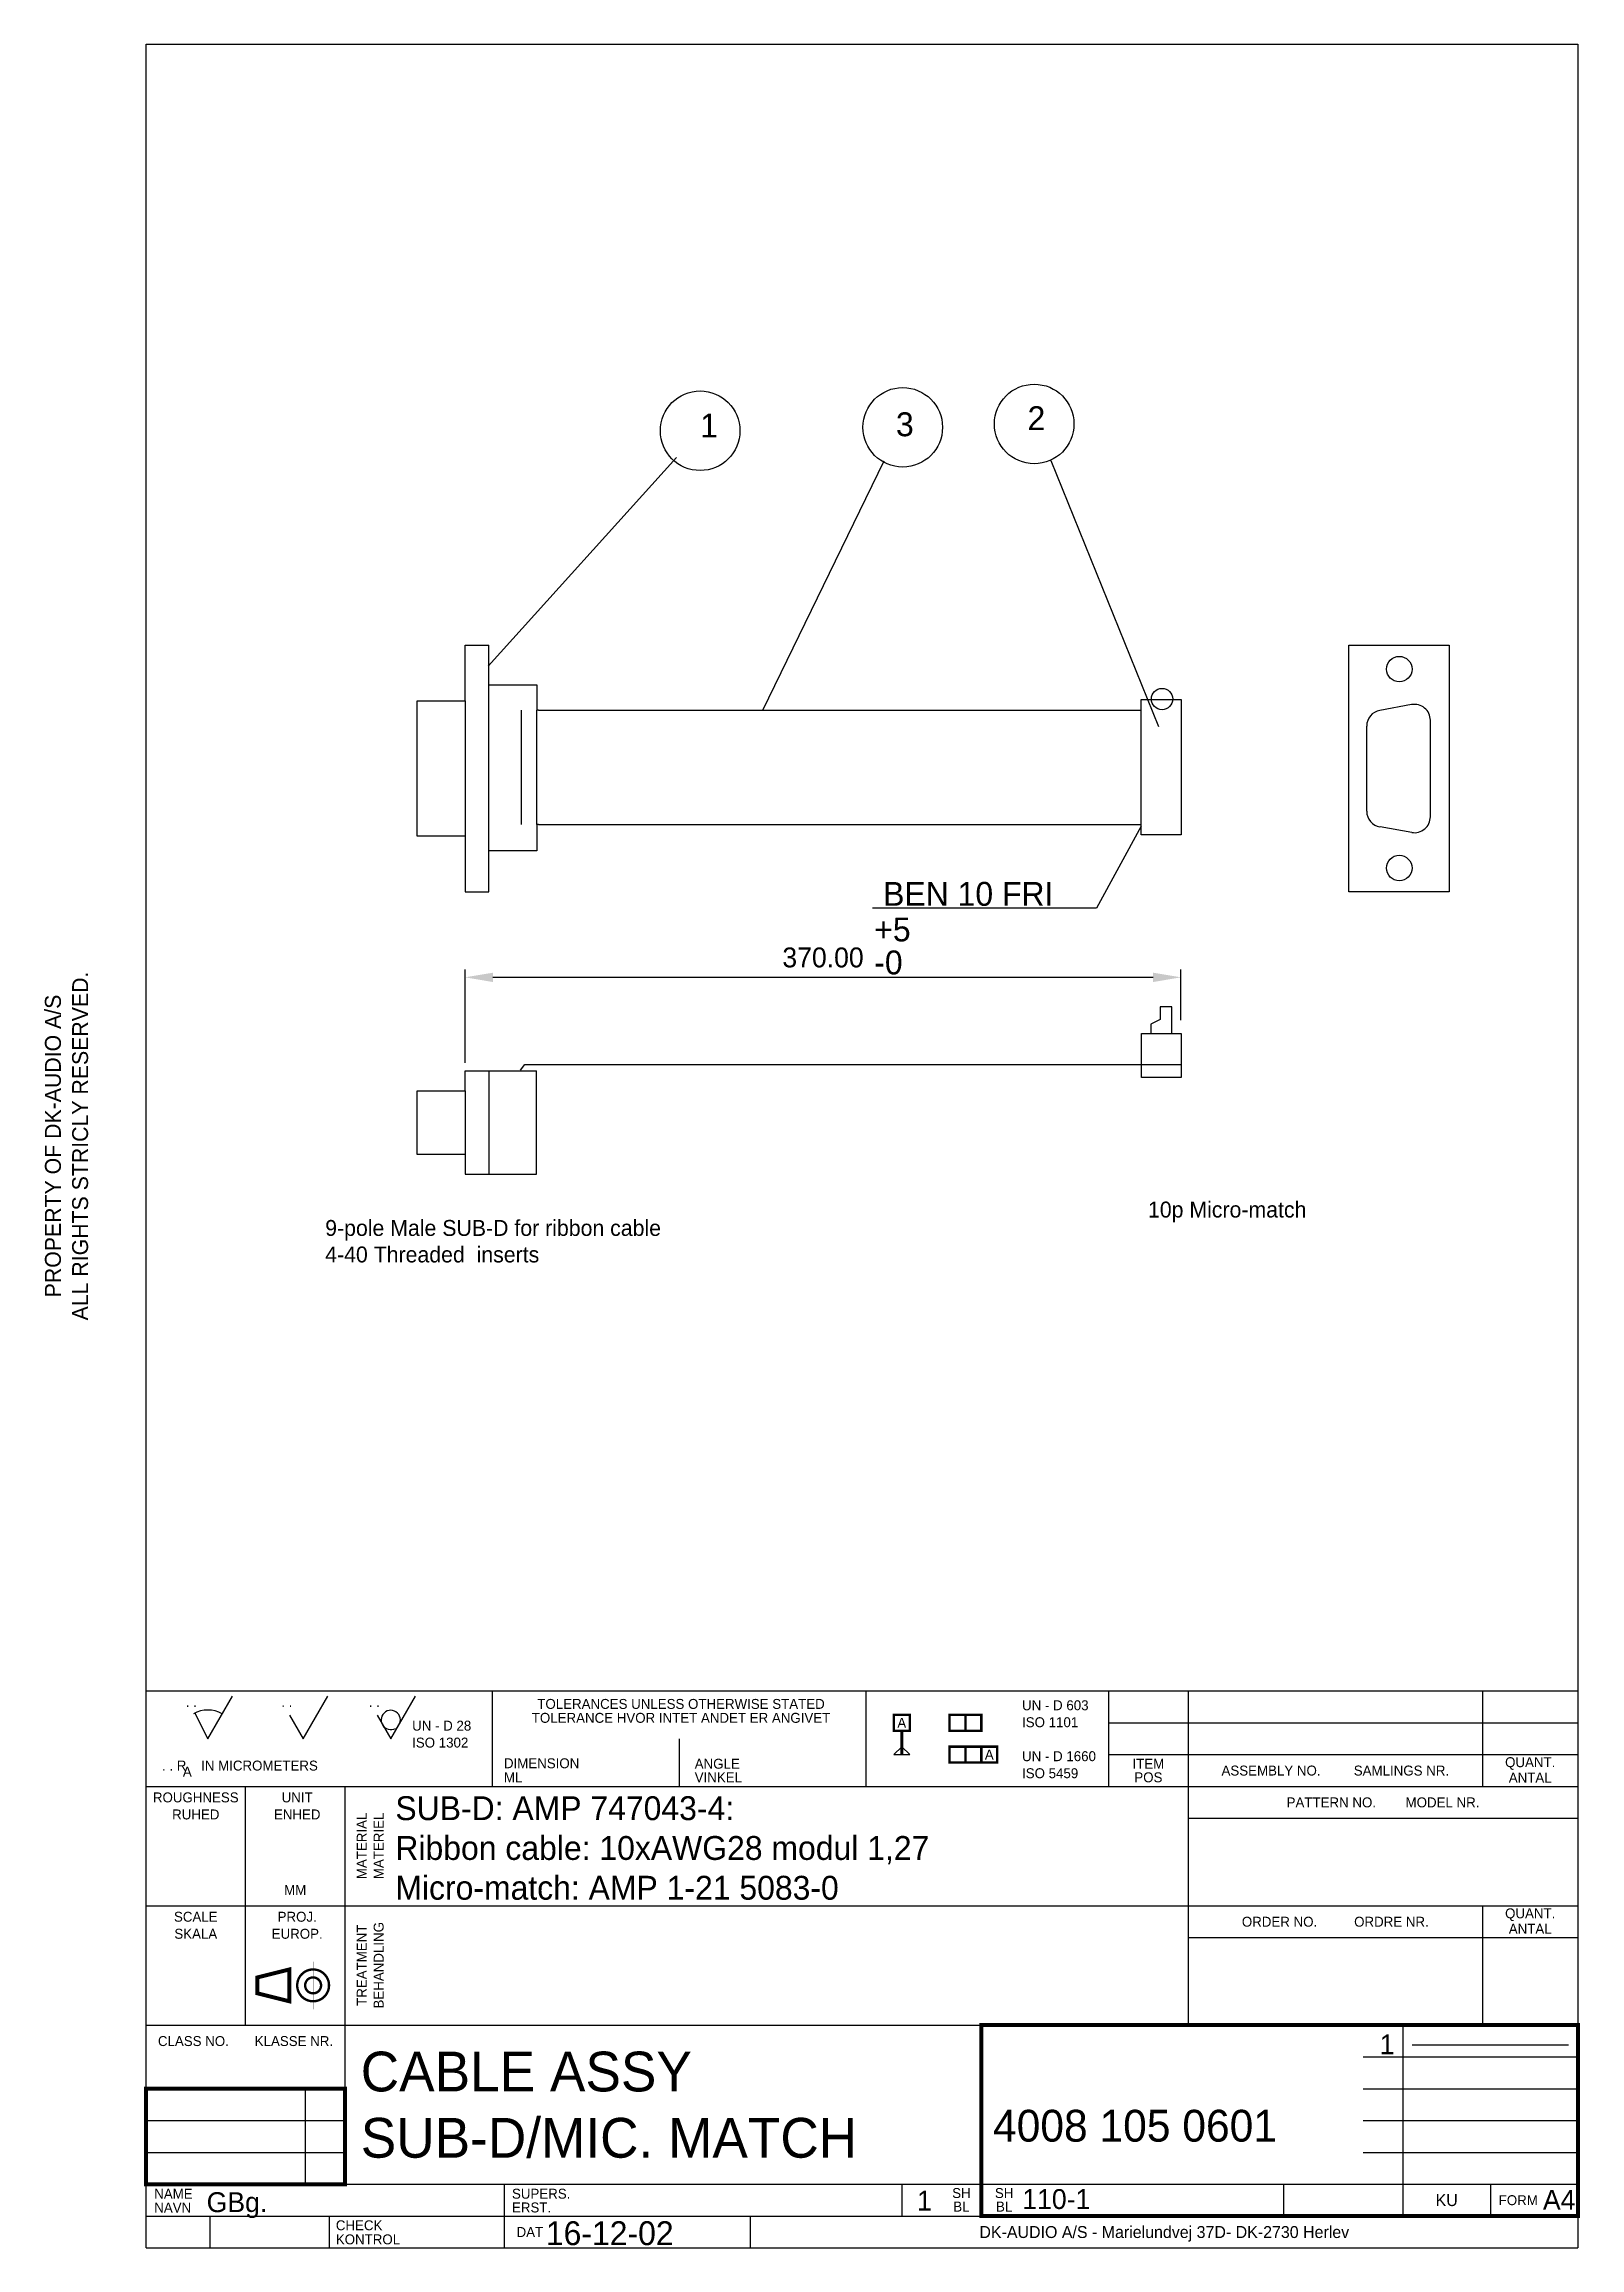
# Model space of a CAD drawing. Extents: x 7 to 200, y 10 to 287.
import ezdxf
from ezdxf.enums import TextEntityAlignment as Align

# ---------------------------------------------------------------- set-up
doc = ezdxf.new("R2010")
doc.units = 0
doc.header["$MEASUREMENT"] = 0
doc.linetypes.add('CENTER', pattern=[2, 1.25, -0.25, 0.25, -0.25])
doc.layers.get('0').update_dxf_attribs({"linetype": 'CONTINUOUS'})
doc.layers.get('DEFPOINTS').update_dxf_attribs({"linetype": 'CONTINUOUS'})
doc.layers.add('DIM', color=1, linetype='CONTINUOUS')
doc.layers.add('HOVED', color=10, linetype='CONTINUOUS')
doc.styles.add('TXT', font='txt')
doc.styles.add('UV', font='UV')

msp = doc.modelspace()

# ---------------------------------------------------------------- linework, layer by layer
for p, q in [((60.1, 204.44), (60.1, 211.44)), ((60.1, 211.44), (63.1, 211.44)), ((63.1, 180.44), (63.1, 211.44)), ((171.2, 180.44), (171.2, 211.44)), ((171.2, 211.44), (183.8, 211.44)), ((183.8, 211.44), (183.8, 180.44)), ((63.06, 206.48), (69.14, 206.48)), ((69.14, 206.48), (69.14, 203.26)), ((54.1, 187.44), (54.1, 204.44)), ((54.1, 204.44), (60.1, 204.44)), ((60.1, 204.44), (60.1, 187.44)), ((67.2, 188.9), (67.2, 203.26)), ((69.34, 203.29), (69.14, 203.29)), ((69.14, 188.89), (69.14, 203.26)), ((69.34, 203.29), (145.11, 203.29)), ((145.11, 187.63), (145.11, 204.63)), ((145.11, 204.63), (150.11, 204.63)), ((150.11, 204.63), (150.11, 187.63)), ((179.09, 203.98), (175.09, 203.24)), ((173.45, 190.57), (173.45, 201.28)), ((181.45, 189.88), (181.45, 202.01)), ((69.34, 188.9), (69.14, 188.9)), ((69.14, 188.89), (69.14, 185.62)), ((69.34, 188.9), (145.11, 188.9)), ((179.12, 187.91), (175.12, 188.6)), ((60.1, 187.44), (54.1, 187.44)), ((60.1, 187.44), (60.1, 180.44)), ((69.14, 185.62), (63.06, 185.62)), ((150.11, 187.63), (145.11, 187.63)), ((60.1, 180.44), (63.1, 180.44)), ((183.8, 180.44), (171.2, 180.44)), ((147.47, 164.39), (146.29, 163.8)), ((146.29, 163.8), (146.29, 162.62)), ((148.94, 166.01), (147.47, 166.01)), ((147.47, 166.01), (147.47, 164.39)), ((148.94, 162.62), (148.94, 166.01)), ((145.12, 157.12), (145.12, 162.62)), ((145.12, 162.62), (150.12, 162.62)), ((150.12, 162.62), (150.12, 157.12)), ((60.1, 155.44), (60.1, 157.94)), ((60.1, 157.94), (63.1, 157.94)), ((63.1, 157.94), (63.1, 144.94)), ((63.1, 157.94), (69.1, 157.94)), ((67.06, 158.02), (67.62, 158.76)), ((67.62, 158.76), (150.12, 158.76)), ((69.1, 144.94), (69.1, 157.94)), ((54.1, 147.44), (54.1, 155.44)), ((54.1, 155.44), (60.1, 155.44)), ((60.1, 155.44), (60.1, 147.44)), ((150.12, 157.12), (145.12, 157.12)), ((60.1, 147.44), (54.1, 147.44)), ((60.1, 147.44), (60.1, 144.94)), ((60.1, 144.94), (63.1, 144.94)), ((63.1, 144.94), (69.1, 144.94))]:
    msp.add_line(p, q)
for centre, radius in [((177.54, 208.44), 1.6), ((147.72, 204.68), 1.34), ((177.54, 183.44), 1.6)]:
    msp.add_circle(centre, radius)
for centre, start, end in [((175.45, 201.28), 100.3991, 180), ((179.45, 202.01), 0, 100.3991), ((175.45, 190.57), 180, 260.2642), ((179.45, 189.88), 260.2642, 0)]:
    msp.add_arc(centre, 2, start, end)
at = {"layer": 'DEFPOINTS', "color": 0, "linetype": 'ByBlock'}
for p in [(150.1, 169.7), (60.1, 157.94), (150.1, 154.64)]:
    msp.add_point(p, dxfattribs=at)
at = {"layer": 'DIM'}
for p, q in [((62.99, 208.79), (86.69, 235.02)), ((97.55, 203.29), (112.79, 234.6)), ((147.31, 201.17), (133.77, 234.6)), ((145.09, 188.69), (139.48, 178.39)), ((139.48, 178.39), (111.33, 178.39)), ((179.18, 35.51), (198.83, 35.51))]:
    msp.add_line(p, q, dxfattribs=at)
at = {"layer": 'DIM', "color": 1, "linetype": 'ByBlock'}
for p, q in [((60.1, 158.94), (60.1, 170.7)), ((63.6, 169.7), (146.6, 169.7)), ((150.1, 164.3), (150.1, 170.7))]:
    msp.add_line(p, q, dxfattribs=at)
at = {"layer": 'DIM'}
for centre in [(115.12, 238.83), (131.65, 239.25), (89.65, 238.4)]:
    msp.add_circle(centre, 5, dxfattribs=at)
at = {"layer": 'DIM', "color": 1, "linetype": 'ByBlock'}
for points in [[(63.6, 170.28), (63.6, 169.11), (60.1, 169.7)], [(146.6, 170.28), (146.6, 169.11), (150.1, 169.7)]]:
    msp.add_solid(points, dxfattribs=at)
at = {"layer": 'HOVED'}
for p, q in [((45, 67), (45, 50)), ((65, 18), (65, 14)), ((43, 14), (43, 10))]:
    msp.add_line(p, q, dxfattribs=at)
for points in [[(20, 10), (20, 287), (200, 287), (200, 10)], [(20, 80), (200, 80)], [(26.15, 77.23), (27.75, 74), (30.87, 79.37)], [(38.04, 76.97), (39.75, 74), (42.87, 79.37)], [(49.04, 76.97), (50.75, 74), (53.87, 79.37)], [(63.5, 80), (63.5, 68)], [(110.5, 80), (110.5, 68)], [(141, 80), (141, 68)], [(151, 80), (151, 38)], [(188, 80), (188, 68)], [(141, 76), (200, 76)], [(87, 74), (87, 68)], [(141, 72), (200, 72)], [(20, 68), (200, 68)], [(32.5, 38), (32.5, 68)], [(45, 68), (45, 18)], [(151.09, 64.01), (200.09, 64.01)], [(20, 53), (200, 53)], [(188, 53), (188, 38)], [(151, 49), (200, 49)], [(20, 38), (200, 38)], [(178, 38), (178, 14)], [(173, 34), (200, 34)], [(40, 30), (40, 18)], [(173, 30), (200, 30)], [(20, 26), (45, 26)], [(173, 26), (200, 26)], [(20, 22), (45, 22)], [(173, 22), (200, 22)], [(20, 18), (200, 18)], [(65, 18), (65, 10)], [(115, 18), (115, 14)], [(125, 18), (125, 14)], [(163, 18), (163, 14)], [(189, 18), (189, 14)], [(20, 14), (200, 14)], [(28, 14), (28, 10)], [(43, 14), (43, 10)], [(96, 10), (96, 14)], [(20, 10), (200, 10)]]:
    msp.add_lwpolyline(points, dxfattribs=at)
for points, const_width in [([(114, 77), (116, 77), (116, 75), (114, 75)], 0.3), ([(121, 75), (123, 75), (123, 77), (121, 77)], 0.3), ([(123, 75), (125, 75), (125, 77), (123, 77)], 0.3), ([(121, 71), (123, 71), (123, 73), (121, 73)], 0.3), ([(123, 71), (125, 71), (125, 73), (123, 73)], 0.3), ([(125, 73), (127, 73), (127, 71), (125, 71)], 0.3), ([(125, 14), (200, 14), (200, 38), (125, 38)], 0.5)]:
    msp.add_lwpolyline(points, close=True, dxfattribs=dict(at, const_width=const_width))
for points, const_width in [([(115, 75), (115, 72)], 0.4), ([(34, 42), (38, 41), (38, 45), (34, 44), (34, 42)], 0.5), ([(20, 18), (45, 18), (45, 30), (20, 30), (20, 18)], 0.5)]:
    msp.add_lwpolyline(points, dxfattribs=dict(at, const_width=const_width))
msp.add_lwpolyline([(114, 72), (116, 72), (115, 73)], close=True, dxfattribs=at)
at = {"layer": 'HOVED', "color": 13, "const_width": 0.3}
for points in [[(39, 43, 1), (43, 43, 1)], [(40, 43, 1), (42, 43, 1)]]:
    msp.add_lwpolyline(points, format="xyb", close=True, dxfattribs=at)
at = {"layer": 'HOVED', "color": 2, "linetype": 'CENTER', "const_width": 0.02}
for points in [[(41, 46), (41, 40)], [(33, 43), (44, 43)]]:
    msp.add_lwpolyline(points, dxfattribs=at)
at = {"layer": 'HOVED'}
for centre, radius, start, end in [((27.75, 74), 3.61, 59.8382, 119.8382), ((50.76, 76.36), 1.21, 306.4848, 299.2477)]:
    msp.add_arc(centre, radius, start, end, dxfattribs=at)

# ---------------------------------------------------------------- texts
at = {"attachment_point": 1, "style": 'TXT'}
for s, insert, char_height, width in [('10p Micro-match', (145.95, 141.51), 2, 52.18), ('SUB-D: AMP 747043-4: \\PRibbon cable: 10xAWG28 modul 1,27\\PMicro-match: AMP 1-21 5083-0', (51.34, 66.77), 3, 99.96)]:
    msp.add_mtext(s, dxfattribs=dict(at, insert=insert, char_height=char_height, width=width))
at = {"insert": (42.52, 139.2), "char_height": 2, "attachment_point": 1, "style": 'TXT'}
msp.add_mtext('9-pole Male SUB-D for ribbon cable\\P4-40 Threaded  inserts', dxfattribs=at)
at = {"layer": 'DIM', "style": 'TXT'}
for s, height, p in [('2', 3, (130.81, 238.48)), ('1', 3, (89.65, 237.56)), ('3', 3, (114.27, 237.71)), ('BEN 10 FRI', 3, (112.66, 178.69)), ('+5', 3, (111.54, 174.22)), ('-0', 3, (111.54, 170.07)), ('1', 2.5, (175.09, 34.34)), ('CABLE ASSY', 5, (46.99, 29.67)), ('SUB-D/MIC. MATCH', 5, (46.99, 21.34)), ('4008 105 0601', 4, (126.47, 23.36)), ('GBg.', 2.5, (27.62, 14.5)), ('1', 2.5, (116.92, 14.7)), ('110-1', 2.5, (130.15, 14.89)), ('16-12-02', 3, (70.26, 10.35))]:
    msp.add_text(s, height=height, dxfattribs=at).set_placement(p)
at = {"layer": 'DIM', "color": 1, "linetype": 'ByBlock', "style": 'TXT'}
msp.add_text('370.00', height=2.5, dxfattribs=at).set_placement((105.1, 172.2), align=Align.MIDDLE_CENTER)
at = {"layer": 'HOVED'}
for s, p in [('ALL RIGHTS STRICLY RESERVED.', (12.71, 148.5)), ('PROPERTY OF DK-AUDIO A/S', (9.29, 148.5))]:
    msp.add_text(s, height=2, rotation=90, dxfattribs=at).set_placement(p, align=Align.CENTER)
at = {"layer": 'HOVED', "style": 'UV'}
for s, p in [('. .', (25, 78)), ('. .', (37, 78)), ('. .', (48, 78)), ('UN - D 603', (130.12, 77.58)), ('UN - D 28', (53.45, 75.02)), ('ISO 1101', (130.12, 75.45)), ('ISO 1302 ', (53.45, 72.89)), ('UN - D 1660', (130.12, 71.18)), ('. . R    IN MICROMETERS', (22, 70)), ('A', (24.63, 69.24)), ('DIMENSION', (64.99, 70.29)), ('ML', (64.99, 68.52)), ('ANGLE', (88.97, 70.23)), ('VINKEL', (88.97, 68.52)), ('ISO 5459', (130.12, 69.04)), ('NAME', (21.03, 16.18)), ('SUPERS.', (66, 16.19)), ('NAVN', (21.03, 14.44)), ('ERST.', (66, 14.46)), ('CHECK', (43.86, 12.22)), ('KONTROL', (43.86, 10.45))]:
    msp.add_text(s, height=1.25, dxfattribs=at).set_placement(p)
for s, p in [('TOLERANCES UNLESS OTHERWISE STATED', (87.25, 77.75)), ('TOLERANCE HVOR INTET ANDET ER ANGIVET', (87.25, 76)), ('ROUGHNESS', (26.25, 66)), ('UNIT', (39, 66)), ('RUHED', (26.25, 63.86)), ('ENHED', (39, 63.86)), ('MM', (38.75, 54.37)), ('SCALE', (26.25, 51)), ('SKALA', (26.25, 48.86)), ('EUROP.', (39, 48.86)), ('PROJ.', (39, 51))]:
    msp.add_text(s, height=1.25, dxfattribs=at).set_placement(p, align=Align.CENTER)
for s, height, p in [('A', 1.25, (115, 76)), ('A', 1.25, (126, 72)), ('ITEM', 1.25, (146, 70.85)), ('POS', 1.25, (146, 69.15)), ('ASSEMBLY NO.         SAMLINGS NR.', 1.25, (169.5, 70)), ('QUANT.', 1.25, (194, 70.89)), ('ANTAL', 1.25, (194, 69.11)), ('PATTERN NO.        MODEL NR.', 1.25, (175.5, 66)), ('QUANT.', 1.25, (194, 51.89)), ('ORDER NO.          ORDRE NR.', 1.25, (169.5, 51)), ('ANTAL', 1.25, (194, 50.11)), ('CLASS NO.       KLASSE NR.', 1.25, (32.5, 36)), ('SH', 1.25, (122.5, 16.9)), ('SH', 1.25, (127.87, 16.9)), ('KU', 1.5, (183.5, 16)), ('FORM', 1.25, (192.5, 16)), ('BL', 1.25, (122.5, 15.19)), ('BL', 1.25, (127.87, 15.19)), ('DAT', 1.25, (68.25, 12)), ('DK-AUDIO A/S - Marielundvej 37D- DK-2730 Herlev', 1.5, (148, 11.81))]:
    msp.add_text(s, height=height, dxfattribs=at).set_placement(p, align=Align.MIDDLE)
for s, p in [('MATERIAL', (47.11, 60.53)), ('MATERIEL', (49.24, 60.53)), ('TREATMENT', (47.11, 45.53)), ('BEHANDLING', (49.24, 45.53))]:
    msp.add_text(s, height=1.25, rotation=90, dxfattribs=at).set_placement(p, align=Align.MIDDLE)
at = {"layer": 'HOVED', "color": 14, "style": 'TXT'}
msp.add_text('A4', height=2.5, dxfattribs=at).set_placement((195.6, 14.8))

doc.saveas('drawing.dxf')
